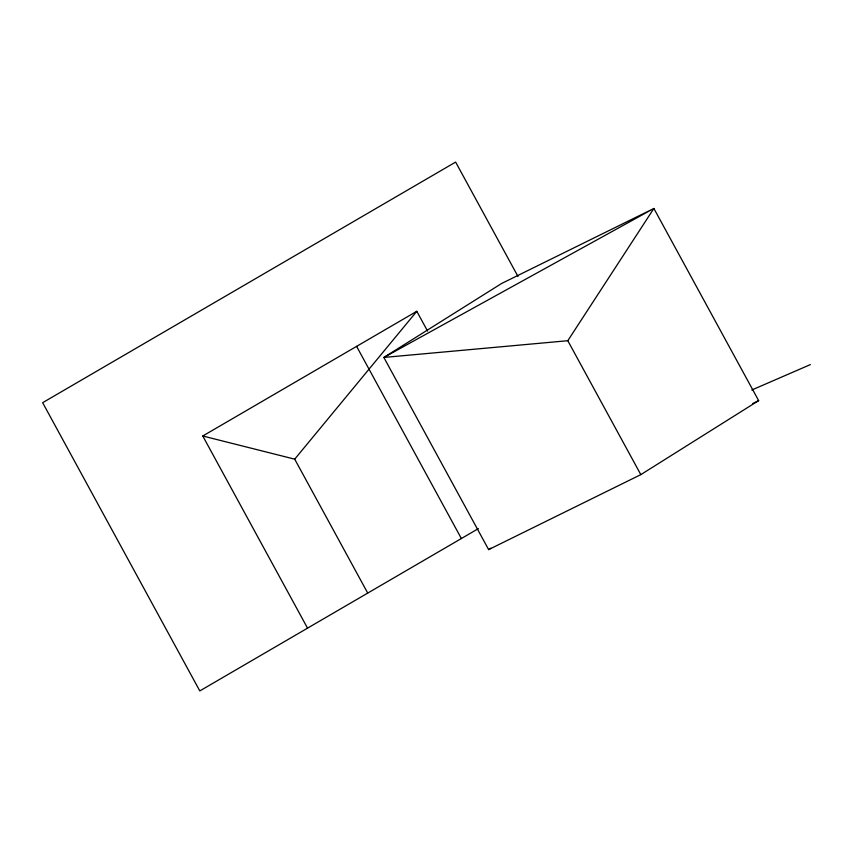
<?xml version="1.0" encoding="UTF-8"?>
<svg xmlns="http://www.w3.org/2000/svg" width="853" height="853" viewBox="0 0 853 853"><rect width="100%" height="100%" fill="white"/><g stroke="black" fill="none" stroke-linecap="round" stroke-linejoin="round"><path stroke-width="1.28" d="M567.799 340.71L653.878 208.463L758.648 400.622L640.816 474.631L488.63 549.609L383.861 357.45L501.692 283.441L653.878 208.463L383.861 357.45L567.799 340.71L640.816 474.631M307.538 628.149L202.769 436L294.711 459.159L416.797 311.302L427.588 331.103M488.63 549.609L490.87 548.202M202.769 436L416.797 311.302M478.405 528.604L199.805 690.919L42.65 402.691L455.63 162.081L517.974 276.436M752.709 403.554L758.648 400.622M751.813 390.002L810.35 364.615M356.597 346.371L461.366 538.531M294.711 459.159L367.728 593.08"/></g></svg>
